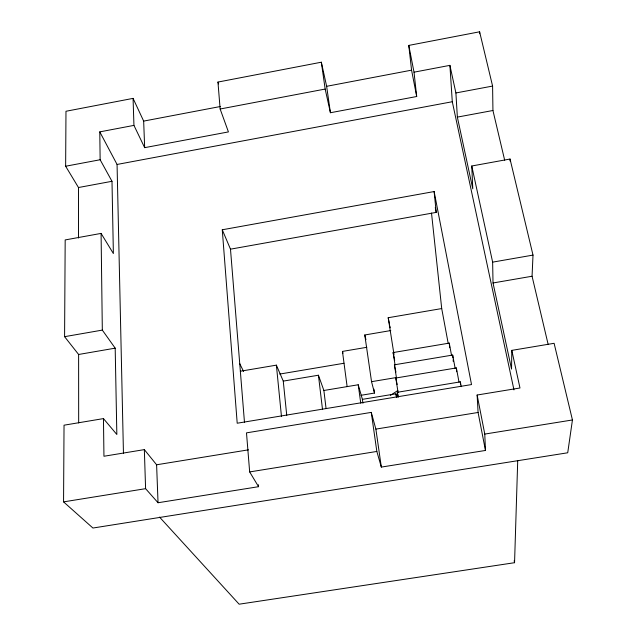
<?xml version="1.0" encoding="UTF-8"?>
<svg xmlns="http://www.w3.org/2000/svg" width="636" height="636" viewBox="0 0 636 636"><rect width="100%" height="100%" fill="white"/><g stroke="black" fill="none" stroke-linecap="round" stroke-linejoin="round"><path stroke-width="0.95" d="M548.089 344.163L532.062 276.239L533.008 255.1L510.04 159.032L471.761 165.996L492.638 262.135L493.027 282.972L511.543 369.103L511.805 350.372L554.107 343.305L572.44 419.967L567.725 452.776L92.928 528.031L63.56 501.876L64.037 425.19L103.461 418.599L116.841 434.483L115.188 348.162L102.324 330.108L101.084 233.404L65.182 239.931L64.586 336.675L78.618 354.475L78.673 422.94M78.514 238.039L78.474 187.525L65.643 166.227L65.977 111.268L133.067 98.381L143.664 121.102L144.666 147.663L228.427 131.914L220.143 109.01L217.957 82.068L321.339 62.209L326.634 86.305L330.426 112.731L416.691 96.513L414.02 72.178L408.781 45.41L479.608 31.8L492.59 86.067L492.94 110.497L504.666 160.185M510.024 160.964L510.04 159.032M159.541 517.092L239.136 604.2L514.556 562.701L517.72 460.559M390.44 395.361L397.834 390.52M143.664 121.102L220.358 106.514M326.634 86.305L411.572 70.159L408.781 45.41M101.084 233.404L113.375 253.557L111.992 181.3L100.138 159.747L99.78 131.875L133.942 125.387L144.666 147.663M220.143 109.01L325.163 89.056L321.339 62.209M414.02 72.178L449.906 65.357L455.901 92.959L457.356 117.111L472.779 188.836L471.761 165.996M65.643 166.227L100.138 159.747M455.901 92.959L492.59 86.067M99.78 131.875L117.064 164.454L452.291 101.728L449.906 65.357M78.474 187.525L111.992 181.3M457.356 117.111L492.94 110.497M222.266 229.779L434.126 191.555L471.522 384.573L237.204 423.226L222.266 229.779L230.486 249.169L244.494 422.55M230.486 249.169L436.209 212.392L434.126 191.555M64.586 336.675L102.324 330.108M492.638 262.135L533.008 255.1M78.618 354.475L115.188 348.162M493.027 282.972L532.062 276.239M394.018 354.538L388.199 317.73L441.71 308.563L431.51 213.06M361.041 395.29L374.493 393.064L371.543 381.672L364.778 334.981L390.782 330.553M347.129 386.609L342.462 351.414L366.837 347.296M240.352 371.233L276.382 365.144L283.266 381.115L286.741 415.348M395.083 365.088L393.112 352.567L449.255 343.114L451.584 355.627M279.721 374.071L343.949 363.267M283.266 381.115L318.429 375.224L323.883 390.48L326.03 408.201M396.538 378.372L394.407 364.81L452.673 355.055L455.209 368.61M371.543 381.672L396.268 377.553M398.104 392.674L395.807 378.015L456.354 367.934L459.017 382.085M323.883 390.48L358.219 384.764L362.393 399.352L362.941 403.256M398.064 397.071L397.317 392.285L460.345 381.87L461.243 386.648M362.393 399.352L395.934 393.811L396.737 397.532M258.399 484.743L258.566 486.691L158.038 502.742L156.607 464.781L144.34 449.62L103.946 456.25L103.461 418.599M511.805 350.372L519.978 387.992L477.135 395.02L484.775 434.078L485.467 450.455L381.33 467.086L375.876 429.101L371.265 412.39L246.49 432.862L249.662 471.92L258.566 486.691M156.607 464.781L248.493 449.827M375.876 429.101L478.081 412.47L477.135 395.02M63.56 501.876L145.596 488.671L158.038 502.742M249.662 471.92L376.838 451.449L381.33 467.086M484.775 434.078L572.44 419.967M239.637 363.49L243.62 371.488M217.957 82.068L218.609 83.936M342.462 351.414L342.995 353.187M364.778 334.981L365.946 339.656M325.163 89.056L330.426 112.731M452.291 101.728L513.967 389.9M397.317 392.285L398.311 396.959M395.807 378.015L397.166 384.486M394.407 364.81L395.926 372.124M393.112 352.567L394.702 360.334M388.199 317.73L389.494 324.137M389.86 325.974L390.226 327.802M514.166 560.753L514.556 562.701M411.572 70.159L416.691 96.513M478.081 412.47L485.467 450.455M435.27 207.527L436.209 212.392M441.71 308.563L448.197 343.424M395.934 393.811L396.387 396.745M373.92 389.153L374.493 393.064M371.265 412.39L376.838 451.449M358.219 384.764L360.763 403.192M318.429 375.224L322.508 409.449M449.255 343.114L449.708 347.717M276.382 365.144L281.462 416.453M452.673 355.055L452.935 357.861M453.118 359.73L453.293 361.598M456.354 367.934L456.704 371.726M460.345 381.87L460.591 384.748M133.067 98.381L133.942 125.387M144.34 449.62L145.596 488.671M479.608 31.8L479.663 33.764M117.064 164.454L123.456 453.381"/></g></svg>
